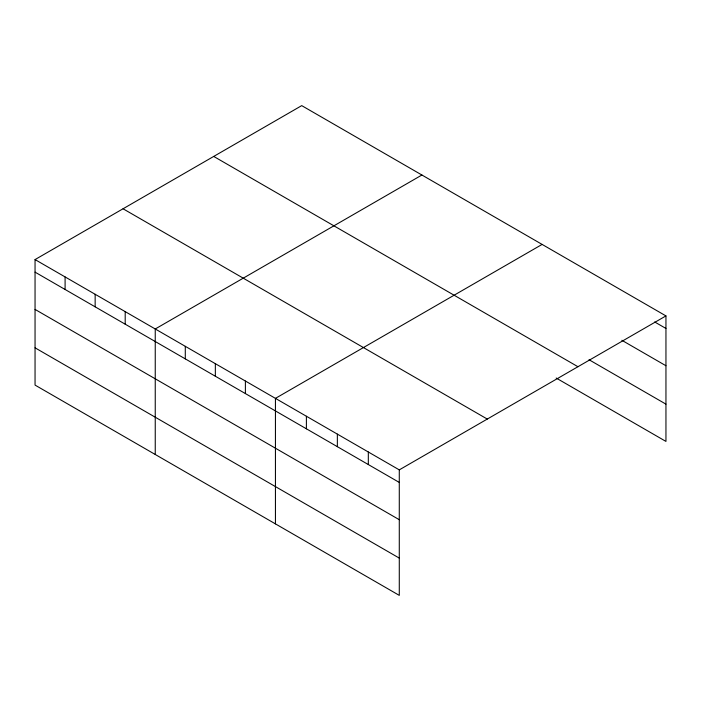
<?xml version="1.0" encoding="UTF-8"?>
<svg xmlns="http://www.w3.org/2000/svg" width="701" height="701" viewBox="0 0 701 701"><rect width="100%" height="100%" fill="white"/><g stroke="black" fill="none" stroke-linecap="round" stroke-linejoin="round"><path stroke-width="1.05" d="M35.05 259.58L399.281 469.872L399.281 595.377L35.05 385.094L35.05 259.58L301.719 105.623L665.95 315.906L665.95 441.42L556.182 378.041M421.914 175.013L155.245 328.979L155.245 454.485M542.11 244.412L275.44 398.37L275.44 523.884M399.281 469.872L665.95 315.906M654.69 321.969L665.95 328.462M621.857 340.283L665.95 365.738M589.024 359.727L665.95 404.144M213.717 156.428L577.948 366.719M123.052 208.775L487.283 419.067M35.05 272.137L399.281 482.428M35.05 309.413L399.281 519.704M35.05 347.819L399.281 558.101M368.323 451.996L368.323 464.553M337.356 434.121L337.356 446.677M306.398 416.245L306.398 428.802M245.394 381.029L245.394 393.576M215.347 363.679L215.347 376.235M185.292 346.329L185.292 358.886M125.199 311.63L125.199 324.186M95.152 294.28L95.152 306.836M65.097 276.93L65.097 289.487"/></g></svg>
